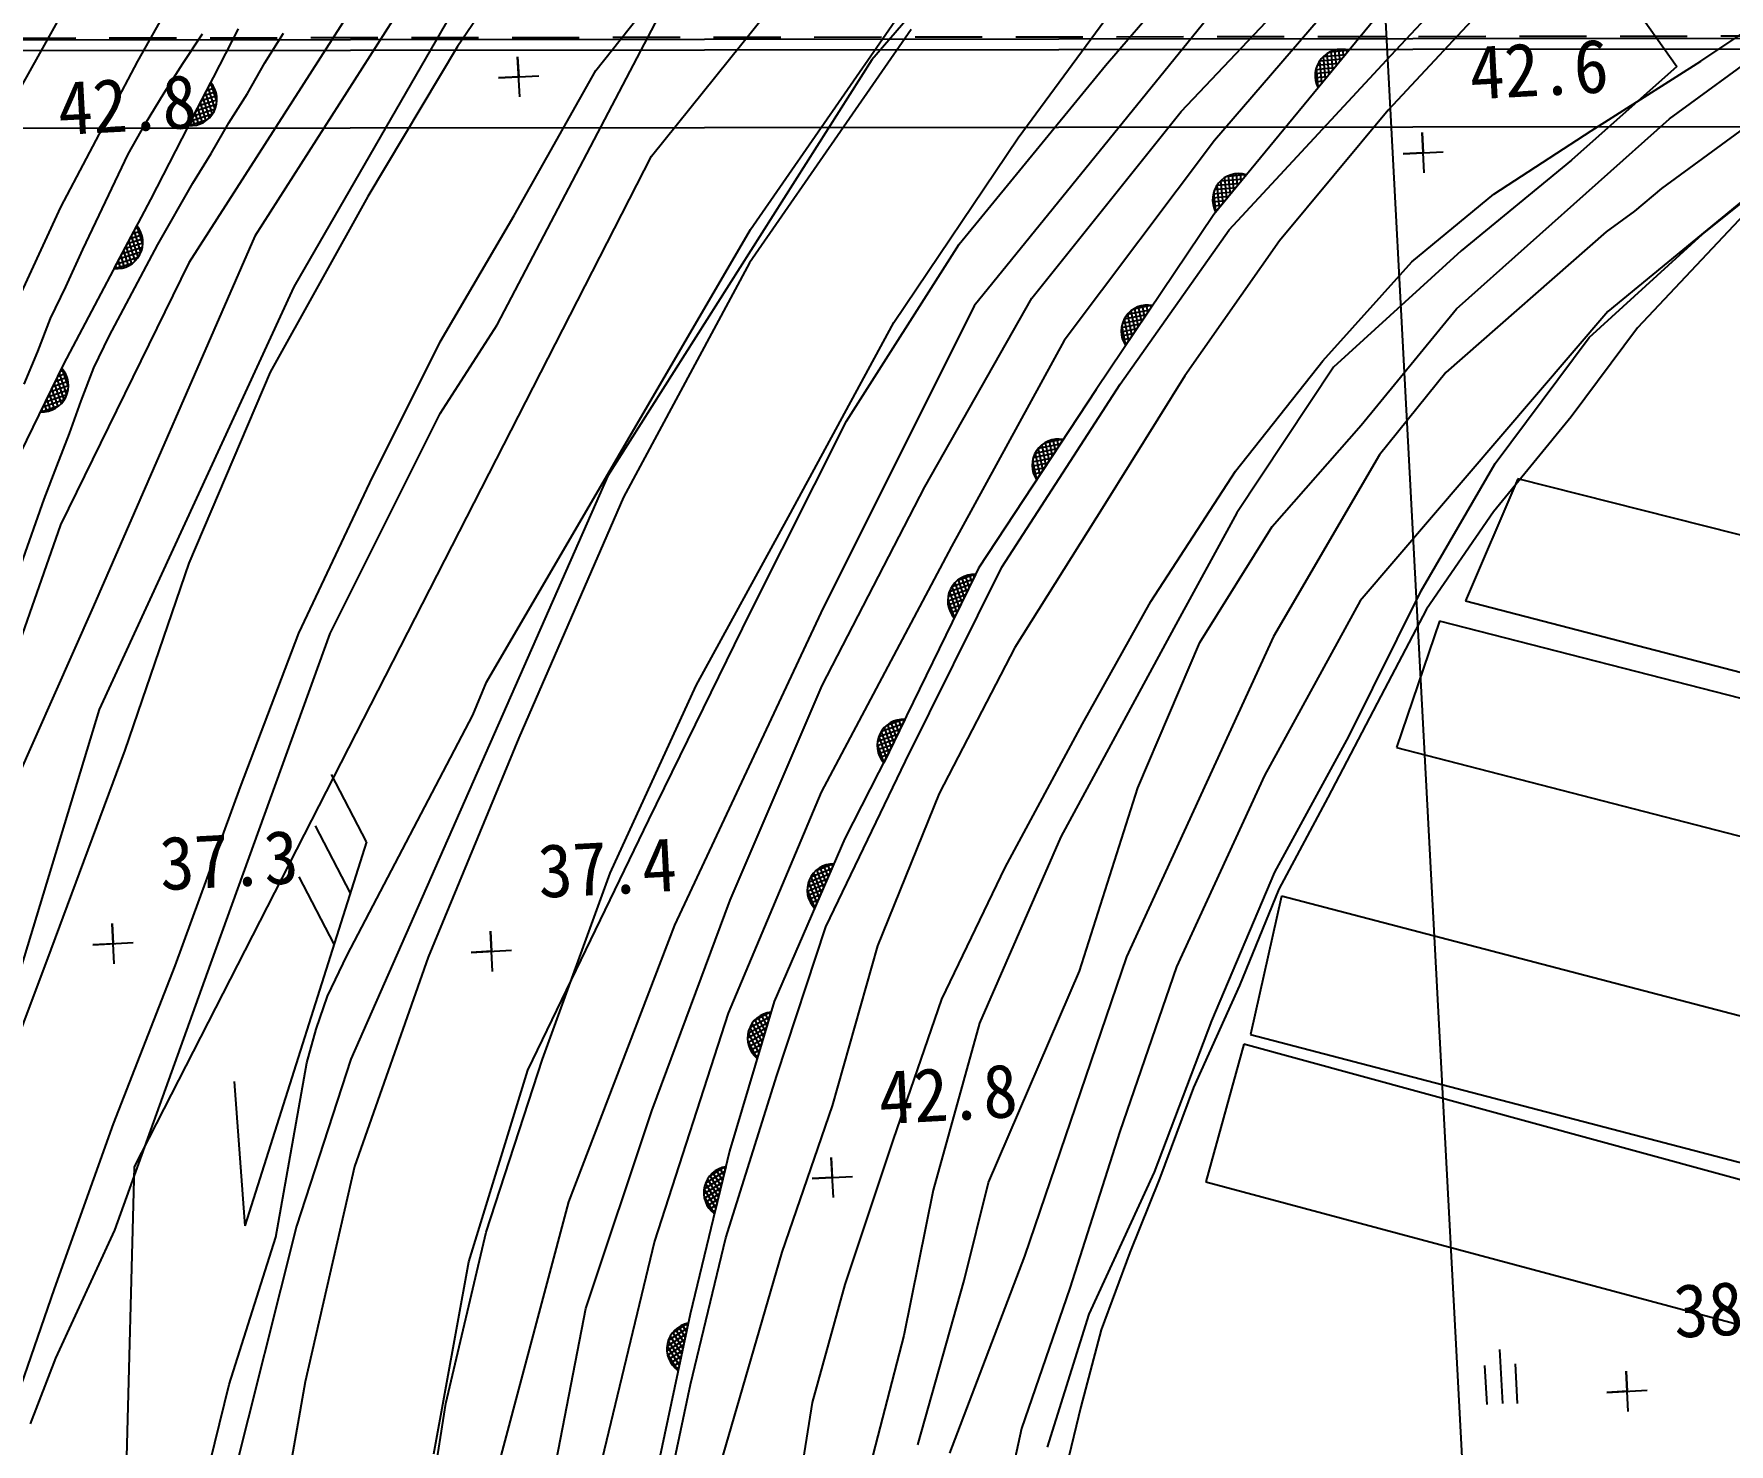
# Model space of a CAD drawing. Header units: millimetres. Extents: x 16742 to 17538, y 1103 to 1809.
# Drawn here: x 17303.5 to 17366.7, y 1414.9 to 1467.5 of the extents above; entities that cross this region are included whole.
import ezdxf
from ezdxf.xclip import XClip

# ---------------------------------------------------------------- set-up
doc = ezdxf.new("R2010")
doc.units = ezdxf.units.MM
doc.header["$LTSCALE"] = 10
doc.header["$MEASUREMENT"] = 0
doc.header["$XCLIPFRAME"] = 2
doc.linetypes.add('HIDDEN', pattern=[0.375, 0.25, -0.125])
doc.layers.add('TZ-BASE', color=253, linetype='Continuous')
doc.layers.add('TZ-CABL', color=4, linetype='Continuous')
doc.styles.get("Standard").update_dxf_attribs({"font": 'GulimChe.ttf'})

# ---------------------------------------------------------------- blocks, each defined once
blk = doc.blocks.new('JD-FHFGFGH4SFG5')
at = {"layer": 'TZ-BASE'}
for p, q in [((523.45, 133.44), (542.042, -216.42)), ((503.506, -10.488, 1.895), (562.802, 63.347, 1.895)), ((523.664, 7.03, 37), (511.71, -6.904, 37)), ((500.253, -0.545, 37.511), (496.281, -6.408, 37.511)), ((498.339, -1.214, 38.02), (490.18, -15.36, 38.02)), ((520.412, -7.117, 38.02), (525.747, -0.861, 38.02)), ((531.938, -1.226, 41.031), (524.47, -9.904, 41.031)), ((531.032, -6.746, 42.021), (536.717, -0.651, 42.021)), ((483.423, -1.82, 42.028), (479.006, -9.723, 42.028)), ((484.376, -6.953, 39.791), (487.538, -1.332, 39.791)), ((507.194, -13.217, 36.198), (514.694, -2.366, 36.198)), ((523.227, -8.826, 39.999), (529.371, -2.327, 39.999)), ((495.389, -3.039, 36.041), (488.736, -13.473, 36.041)), ((497.762, -16.774, 37), (504.986, -2.962, 37)), ((501.435, -7.305, 37.511), (505.021, -2.746, 37.511)), ((526.04, -3.089, 38.988), (515.516, -16.069, 38.988)), ((517.149, -9.813, 37.618), (522.409, -2.656, 37.618)), ((541.402, -9.097, 41.031), (549.378, -3.266, 41.031)), ((493.051, -3.895, 40), (486.274, -14.463, 40)), ((534.997, -4.413, 38.5), (530.931, -8.773, 38.5)), ((542.576, -6.947, 39.425), (546.572, -4.267, 39.425)), ((530.756, -4.991, 41.081), (524.437, -12.659, 41.081)), ((539.958, -4.713, 42.021), (541.679, -7.15, 42.021)), ((474.056, -6.16), (548.956, -6.091)), ((484.857, -12.101, 41.511), (488.122, -5.746, 41.511)), ((486.049, -7.035, 42), (486.785, -5.933, 42)), ((489.104, -7.014, 41), (489.797, -5.914, 41)), ((513.177, -5.776, 37.618), (507.152, -14.467, 37.618)), ((474.056, -6.56), (548.956, -6.491)), ((496.281, -6.408, 37.511), (492.946, -11.992, 37.511)), ((498.599, -8.283, 37.31), (498.519, -6.785, 37.31)), ((498.519, -6.785, 37.31), (498.559, -7.534, 37.31)), ((511.71, -6.904, 37), (501.875, -22.399, 37)), ((525.017, -13.241, 42.021), (531.032, -6.746, 42.021)), ((529.468, -6.554, 41.081), (528.323, -7.943, 41.081)), ((528.375, -6.944, 41.081), (529.213, -6.863, 41.081)), ((528.508, -6.785, 41.081), (528.589, -7.621, 41.081)), ((528.514, -6.78, 41.081), (529.348, -6.699, 41.081)), ((528.648, -6.673, 41.081), (528.724, -7.457, 41.081)), ((528.771, -6.604, 41.081), (529.422, -6.542, 41.081)), ((528.791, -6.595, 41.081), (528.859, -7.293, 41.081)), ((528.937, -6.544, 41.081), (528.993, -7.129, 41.081)), ((529.085, -6.517, 41.081), (529.128, -6.966, 41.081)), ((529.235, -6.513, 41.081), (529.263, -6.802, 41.081)), ((529.388, -6.534, 41.081), (529.398, -6.638, 41.081)), ((481.51, -12.39, 39.791), (484.376, -6.953, 39.791)), ((485.356, -8.134, 42), (486.049, -7.035, 42)), ((488.455, -8.156, 41), (489.104, -7.014, 41)), ((497.81, -7.574, 37.31), (499.308, -7.494, 37.31)), ((498.559, -7.534, 37.31), (497.81, -7.574, 37.31)), ((498.395, -12.706, 37.511), (501.435, -7.305, 37.511)), ((514.962, -13.764, 38.02), (520.412, -7.117, 38.02)), ((528.213, -7.412, 41.081), (528.808, -7.354, 41.081)), ((528.213, -7.562, 41.081), (528.673, -7.518, 41.081)), ((528.237, -7.259, 41.081), (528.943, -7.19, 41.081)), ((528.248, -7.215, 41.081), (528.317, -7.933, 41.081)), ((528.289, -7.103, 41.081), (529.078, -7.027, 41.081)), ((528.373, -6.947, 41.081), (528.454, -7.784, 41.081)), ((541.679, -7.15, 42.021), (537.754, -10.645, 42.021)), ((538.491, -9.543, 39.425), (542.576, -6.947, 39.425)), ((484.664, -9.277, 42), (485.356, -8.134, 42)), ((486.269, -9.353, 41.511), (487.092, -7.752, 41.511)), ((487.281, -8.1, 41.511), (486.84, -8.242, 41.511)), ((487.158, -8.923, 41.511), (486.901, -8.124, 41.511)), ((487.227, -7.96, 41.511), (486.937, -8.053, 41.511)), ((487.255, -8.736, 41.511), (486.998, -7.935, 41.511)), ((487.15, -7.827, 41.511), (487.034, -7.865, 41.511)), ((487.32, -8.447, 41.511), (487.099, -7.761, 41.511)), ((487.762, -9.255, 41), (488.455, -8.156, 41)), ((528.236, -7.711, 41.081), (528.538, -7.682, 41.081)), ((528.283, -7.857, 41.081), (528.404, -7.845, 41.081)), ((546.352, -7.848, 40), (541.105, -11.69, 40)), ((487.254, -8.739, 41.511), (486.452, -8.997, 41.511)), ((487.304, -8.565, 41.511), (486.549, -8.808, 41.511)), ((486.79, -9.25, 41.511), (486.61, -8.69, 41.511)), ((487.322, -8.402, 41.511), (486.646, -8.619, 41.511)), ((486.921, -9.169, 41.511), (486.707, -8.501, 41.511)), ((487.313, -8.248, 41.511), (486.743, -8.431, 41.511)), ((487.045, -9.062, 41.511), (486.804, -8.312, 41.511)), ((517.658, -15.779, 39.999), (523.227, -8.826, 39.999)), ((530.931, -8.773, 38.5), (526.882, -13.649, 38.5)), ((484.015, -10.419, 42), (484.664, -9.277, 42)), ((486.939, -9.155, 41.511), (486.316, -9.355, 41.511)), ((486.351, -9.356, 41.511), (486.319, -9.256, 41.511)), ((487.153, -8.929, 41.511), (486.355, -9.185, 41.511)), ((486.505, -9.343, 41.511), (486.416, -9.067, 41.511)), ((486.651, -9.307, 41.511), (486.513, -8.878, 41.511)), ((487.113, -10.397, 41), (487.762, -9.255, 41)), ((533.47, -16.175, 41.031), (541.402, -9.097, 41.031)), ((512.524, -16.69, 37.618), (517.149, -9.813, 37.618)), ((524.47, -9.904, 41.031), (518.865, -17.354, 41.031)), ((532.274, -11.112, 42.602), (532.195, -9.615, 42.602)), ((532.195, -9.615, 42.602), (532.235, -10.363, 42.602)), ((534.871, -11.907, 39.425), (538.491, -9.543, 39.425)), ((482.332, -13.963, 42), (484.015, -10.419, 42)), ((484.257, -48.146, 1.895), (503.506, -10.488, 1.895)), ((486.42, -11.497, 41), (487.113, -10.397, 41)), ((531.486, -10.403, 42.602), (532.983, -10.324, 42.602)), ((532.235, -10.363, 42.602), (531.486, -10.403, 42.602)), ((537.754, -10.645, 42.021), (533.653, -14.016, 42.021)), ((546.101, -10.526, 39.031), (539.113, -16.279, 39.031)), ((542.629, -13.402, 38.715), (546.607, -10.207, 38.715)), ((525.652, -11.184, 41.081), (524.507, -12.573, 41.081)), ((524.698, -11.41, 41.081), (525.532, -11.33, 41.081)), ((524.832, -11.303, 41.081), (524.908, -12.087, 41.081)), ((524.955, -11.235, 41.081), (525.606, -11.172, 41.081)), ((524.975, -11.225, 41.081), (525.043, -11.923, 41.081)), ((525.121, -11.174, 41.081), (525.178, -11.76, 41.081)), ((525.269, -11.147, 41.081), (525.313, -11.596, 41.081)), ((525.42, -11.144, 41.081), (525.447, -11.432, 41.081)), ((525.572, -11.164, 41.081), (525.582, -11.269, 41.081)), ((485.122, -13.78, 41), (486.42, -11.497, 41)), ((492.946, -11.992, 37.511), (489.3, -18.533, 37.511)), ((524.397, -12.042, 41.081), (524.992, -11.984, 41.081)), ((524.421, -11.889, 41.081), (525.127, -11.821, 41.081)), ((524.432, -11.846, 41.081), (524.502, -12.563, 41.081)), ((524.473, -11.733, 41.081), (525.262, -11.657, 41.081)), ((524.557, -11.577, 41.081), (524.638, -12.415, 41.081)), ((524.559, -11.574, 41.081), (525.397, -11.493, 41.081)), ((524.692, -11.415, 41.081), (524.773, -12.251, 41.081)), ((531.816, -14.424, 39.425), (534.871, -11.907, 39.425)), ((541.105, -11.69, 40), (540.102, -12.543, 40)), ((479.028, -17.772, 39.791), (481.51, -12.39, 39.791)), ((481.628, -18.241, 41.511), (484.857, -12.101, 41.511)), ((524.397, -12.193, 41.081), (524.858, -12.148, 41.081)), ((524.42, -12.341, 41.081), (524.723, -12.312, 41.081)), ((524.467, -12.487, 41.081), (524.588, -12.476, 41.081)), ((540.102, -12.543, 40), (539.053, -13.311, 40)), ((544.776, -12.035, 39.296), (540.21, -16.887, 39.296)), ((483.502, -14.677, 41.511), (484.34, -13.084, 41.511)), ((484.398, -13.16, 41.511), (484.281, -13.196, 41.511)), ((484.562, -13.781, 41.511), (484.348, -13.093, 41.511)), ((495.632, -17.408, 37.511), (498.395, -12.706, 37.511)), ((497.365, -30.089, 36.198), (507.194, -13.217, 36.198)), ((524.437, -12.659, 41.081), (520.058, -19.182, 41.081)), ((520.955, -18.979, 42.021), (525.017, -13.241, 42.021)), ((488.736, -13.473, 36.041), (482.718, -27.286, 36.041)), ((483.305, -17.199, 41), (485.122, -13.78, 41)), ((484.564, -13.736, 41.511), (483.886, -13.947, 41.511)), ((484.156, -14.499, 41.511), (483.948, -13.829, 41.511)), ((484.557, -13.582, 41.511), (483.985, -13.759, 41.511)), ((484.281, -14.393, 41.511), (484.047, -13.641, 41.511)), ((484.526, -13.434, 41.511), (484.084, -13.571, 41.511)), ((484.395, -14.255, 41.511), (484.146, -13.454, 41.511)), ((484.473, -13.293, 41.511), (484.183, -13.384, 41.511)), ((484.494, -14.069, 41.511), (484.245, -13.266, 41.511)), ((510.758, -20.367, 38.02), (514.962, -13.764, 38.02)), ((526.882, -13.649, 38.5), (523.355, -18.68, 38.5)), ((539.053, -13.311, 40), (533.08, -18.556, 40)), ((538.415, -17.251, 38.715), (542.629, -13.402, 38.715)), ((486.274, -14.463, 40), (481.492, -24.229, 40)), ((481.692, -15.362, 42), (482.332, -13.963, 42)), ((484.174, -14.486, 41.511), (483.55, -14.68, 41.511)), ((484.391, -14.262, 41.511), (483.59, -14.51, 41.511)), ((483.738, -14.669, 41.511), (483.652, -14.392, 41.511)), ((484.493, -14.073, 41.511), (483.689, -14.322, 41.511)), ((483.884, -14.635, 41.511), (483.751, -14.205, 41.511)), ((484.545, -13.899, 41.511), (483.788, -14.135, 41.511)), ((484.024, -14.578, 41.511), (483.85, -14.017, 41.511)), ((507.152, -14.467, 37.618), (502.463, -23.196, 37.618)), ((528.501, -18.113, 39.425), (531.816, -14.424, 39.425)), ((533.653, -14.016, 42.021), (528.897, -18.357, 42.021)), ((483.584, -14.681, 41.511), (483.553, -14.58, 41.511)), ((481.131, -16.544, 42), (481.692, -15.362, 42)), ((490.18, -15.36, 38.02), (482.937, -31.109, 38.02)), ((513.685, -22.805, 39.999), (517.658, -15.779, 39.999)), ((515.516, -16.069, 38.988), (509.802, -27.503, 38.988)), ((521.109, -16.549, 41.081), (521.935, -16.387, 41.081)), ((522.158, -16.054, 41.081), (521.155, -17.549, 41.081)), ((521.225, -16.378, 41.081), (521.388, -17.202, 41.081)), ((521.23, -16.372, 41.081), (522.053, -16.211, 41.081)), ((521.354, -16.253, 41.081), (521.506, -17.026, 41.081)), ((521.469, -16.173, 41.081), (522.111, -16.046, 41.081)), ((521.489, -16.161, 41.081), (521.624, -16.85, 41.081)), ((521.629, -16.096, 41.081), (521.742, -16.673, 41.081)), ((521.773, -16.055, 41.081), (521.86, -16.497, 41.081)), ((521.923, -16.037, 41.081), (521.979, -16.321, 41.081)), ((522.077, -16.042, 41.081), (522.097, -16.145, 41.081)), ((539.113, -16.279, 39.031), (529.889, -27.061, 39.031)), ((529.92, -20.517, 41.031), (533.47, -16.175, 41.031)), ((480.657, -17.765, 42), (481.131, -16.544, 42)), ((495.639, -20.077, 37), (497.762, -16.774, 37)), ((508.601, -23.929, 37.618), (512.524, -16.69, 37.618)), ((520.993, -17.031, 41.081), (521.58, -16.915, 41.081)), ((521.002, -16.876, 41.081), (521.698, -16.739, 41.081)), ((521.009, -16.832, 41.081), (521.148, -17.539, 41.081)), ((521.038, -16.716, 41.081), (521.816, -16.563, 41.081)), ((521.107, -16.552, 41.081), (521.269, -17.378, 41.081)), ((540.21, -16.887, 39.296), (537.743, -20.201, 39.296)), ((482.744, -18.381, 41), (483.305, -17.199, 41)), ((493.017, -22.665, 37.511), (495.632, -17.408, 37.511)), ((518.865, -17.354, 41.031), (514.67, -25.036, 41.031)), ((521.007, -17.181, 41.081), (521.462, -17.091, 41.081)), ((521.045, -17.326, 41.081), (521.343, -17.267, 41.081)), ((521.106, -17.467, 41.081), (521.225, -17.444, 41.081)), ((534.919, -21.936, 38.715), (538.415, -17.251, 38.715)), ((479.056, -23.496, 41.511), (481.628, -18.241, 41.511)), ((480.14, -18.988, 42), (480.657, -17.765, 42)), ((525.244, -22.23, 39.425), (528.501, -18.113, 39.425)), ((480.76, -20.013, 41.511), (481.551, -18.396, 41.511)), ((481.782, -18.887, 41.511), (481.216, -19.082, 41.511)), ((481.747, -18.741, 41.511), (481.309, -18.891, 41.511)), ((481.64, -19.566, 41.511), (481.368, -18.771, 41.511)), ((481.69, -18.602, 41.511), (481.402, -18.7, 41.511)), ((481.734, -19.377, 41.511), (481.461, -18.581, 41.511)), ((481.611, -18.47, 41.511), (481.496, -18.51, 41.511)), ((481.793, -19.087, 41.511), (481.559, -18.405, 41.511)), ((482.27, -19.602, 41), (482.744, -18.381, 41)), ((489.3, -18.533, 37.511), (486.277, -25.655, 37.511)), ((523.355, -18.68, 38.5), (520.339, -23.52, 38.5)), ((528.897, -18.357, 42.021), (525.298, -23.778, 42.021)), ((533.08, -18.556, 40), (530.604, -21.613, 40)), ((481.733, -19.38, 41.511), (480.936, -19.653, 41.511)), ((481.141, -19.96, 41.511), (480.995, -19.534, 41.511)), ((481.78, -19.205, 41.511), (481.03, -19.463, 41.511)), ((481.279, -19.899, 41.511), (481.088, -19.343, 41.511)), ((481.794, -19.042, 41.511), (481.123, -19.272, 41.511)), ((481.409, -19.816, 41.511), (481.181, -19.153, 41.511)), ((481.53, -19.707, 41.511), (481.274, -18.962, 41.511)), ((520.058, -19.182, 41.081), (515.684, -25.835, 41.081)), ((516.544, -25.805, 42.021), (520.955, -18.979, 42.021)), ((481.426, -19.802, 41.511), (480.807, -20.014, 41.511)), ((480.842, -20.014, 41.511), (480.808, -19.915, 41.511)), ((481.636, -19.572, 41.511), (480.843, -19.844, 41.511)), ((480.996, -19.998, 41.511), (480.902, -19.724, 41.511)), ((481.839, -20.822, 41), (482.27, -19.602, 41)), ((491.534, -28.27, 37), (495.639, -20.077, 37)), ((481.365, -22.043, 41), (481.839, -20.822, 41)), ((507.176, -27.509, 38.02), (510.758, -20.367, 38.02)), ((526.607, -24.292, 41.031), (529.92, -20.517, 41.031)), ((537.743, -20.201, 39.296), (534.853, -23.746, 39.296)), ((517.787, -21.553, 41.081), (518.612, -21.382, 41.081)), ((518.832, -21.048, 41.081), (517.843, -22.552, 41.081)), ((517.902, -21.381, 41.081), (518.072, -22.203, 41.081)), ((517.907, -21.375, 41.081), (518.728, -21.205, 41.081)), ((518.03, -21.254, 41.081), (518.189, -22.025, 41.081)), ((518.144, -21.173, 41.081), (518.785, -21.04, 41.081)), ((518.164, -21.161, 41.081), (518.305, -21.848, 41.081)), ((518.303, -21.095, 41.081), (518.422, -21.671, 41.081)), ((518.447, -21.052, 41.081), (518.539, -21.494, 41.081)), ((518.596, -21.032, 41.081), (518.655, -21.316, 41.081)), ((518.75, -21.036, 41.081), (518.772, -21.139, 41.081)), ((480.892, -23.265, 41), (481.365, -22.043, 41)), ((517.676, -22.035, 41.081), (518.262, -21.914, 41.081)), ((517.684, -21.881, 41.081), (518.379, -21.737, 41.081)), ((517.69, -21.836, 41.081), (517.836, -22.542, 41.081)), ((517.718, -21.72, 41.081), (518.495, -21.56, 41.081)), ((517.786, -21.556, 41.081), (517.956, -22.38, 41.081)), ((530.604, -21.613, 40), (526.664, -28.379, 40)), ((532.158, -26.681, 38.715), (534.919, -21.936, 38.715)), ((490.371, -28.267, 37.511), (493.017, -22.665, 37.511)), ((501.875, -22.399, 37), (492.302, -44.127, 37)), ((517.692, -22.185, 41.081), (518.145, -22.091, 41.081)), ((517.731, -22.33, 41.081), (518.029, -22.269, 41.081)), ((517.793, -22.471, 41.081), (517.912, -22.446, 41.081)), ((522.098, -27.075, 39.425), (525.244, -22.23, 39.425)), ((535.757, -22.509, 39.36), (533.807, -27.054, 39.36)), ((612.847, -42.034, 39.36), (535.757, -22.509, 39.36)), ((480.03, -25.704, 41), (480.892, -23.265, 41)), ((502.463, -23.196, 37.618), (498.557, -32.157, 37.618)), ((509.853, -30.214, 39.999), (513.685, -22.805, 39.999)), ((505.161, -30.205, 37.618), (508.601, -23.929, 37.618)), ((520.339, -23.52, 38.5), (517.036, -28.801, 38.5)), ((525.298, -23.778, 42.021), (522.951, -28.078, 42.021)), ((534.853, -23.746, 39.296), (532.354, -27.363, 39.296)), ((481.492, -24.229, 40), (478.948, -31.506, 40)), ((523.917, -28.604, 41.031), (526.607, -24.292, 41.031)), ((514.67, -25.036, 41.031), (509.823, -34.188, 41.031)), ((486.277, -25.655, 37.511), (483.894, -32.625, 37.511)), ((515.684, -25.835, 41.081), (512.27, -32.841, 41.081)), ((512.965, -33.032, 42.021), (516.544, -25.805, 42.021)), ((514.594, -26.713, 41.081), (515.39, -26.438, 41.081)), ((514.691, -26.521, 41.081), (515.483, -26.248, 41.081)), ((515.565, -26.079, 41.081), (514.777, -27.697, 41.081)), ((514.796, -26.386, 41.081), (515.053, -27.13, 41.081)), ((514.9, -26.29, 41.081), (515.518, -26.077, 41.081)), ((514.917, -26.276, 41.081), (515.146, -26.939, 41.081)), ((515.047, -26.193, 41.081), (515.239, -26.749, 41.081)), ((515.185, -26.132, 41.081), (515.332, -26.558, 41.081)), ((515.33, -26.093, 41.081), (515.425, -26.367, 41.081)), ((515.483, -26.077, 41.081), (515.518, -26.177, 41.081)), ((514.533, -27.051, 41.081), (515.204, -26.82, 41.081)), ((514.534, -27.006, 41.081), (514.769, -27.688, 41.081)), ((514.545, -27.205, 41.081), (515.111, -27.01, 41.081)), ((514.547, -26.888, 41.081), (515.297, -26.629, 41.081)), ((514.593, -26.716, 41.081), (514.867, -27.512, 41.081)), ((514.686, -26.527, 41.081), (514.96, -27.321, 41.081)), ((519.546, -31.641, 39.425), (522.098, -27.075, 39.425)), ((529.889, -27.061, 39.031), (526.328, -33.557, 39.031)), ((529.463, -32.113, 38.715), (532.158, -26.681, 38.715)), ((533.807, -27.054, 39.36), (611.652, -47.284, 39.36)), ((482.718, -27.286, 36.041), (478.167, -37.517, 36.041)), ((503.399, -35.217, 38.02), (507.176, -27.509, 38.02)), ((509.802, -27.503, 38.988), (504.353, -39.144, 38.988)), ((514.581, -27.352, 41.081), (515.018, -27.201, 41.081)), ((514.638, -27.491, 41.081), (514.925, -27.392, 41.081)), ((514.717, -27.622, 41.081), (514.832, -27.583, 41.081)), ((532.354, -27.363, 39.296), (530.659, -30.607, 39.296)), ((487.098, -40.563, 37), (491.534, -28.27, 37)), ((488.203, -33.982, 37.511), (490.371, -28.267, 37.511)), ((522.951, -28.078, 42.021), (518.745, -35.844, 42.021)), ((526.664, -28.379, 40), (521.183, -40.322, 40)), ((532.843, -27.819, 39.36), (531.242, -32.524, 39.36)), ((611.114, -47.905, 39.36), (532.843, -27.819, 39.36)), ((517.036, -28.801, 38.5), (514.212, -34.237, 38.5)), ((521.609, -34.022, 41.031), (523.917, -28.604, 41.031)), ((496.848, -31.313, 36.198), (497.365, -30.089, 36.198)), ((501.961, -37.204, 37.618), (505.161, -30.205, 37.618)), ((506.43, -38.211, 39.999), (509.853, -30.214, 39.999)), ((530.659, -30.607, 39.296), (528.681, -34.378, 39.296)), ((482.937, -31.109, 38.02), (478.96, -44.205, 38.02)), ((492.167, -40.258, 36.198), (496.848, -31.313, 36.198)), ((512.937, -31.472, 41.081), (512.148, -33.09, 41.081)), ((512.271, -31.684, 41.081), (512.89, -31.47, 41.081)), ((512.556, -31.526, 41.081), (512.703, -31.952, 41.081)), ((512.702, -31.487, 41.081), (512.796, -31.761, 41.081)), ((512.855, -31.471, 41.081), (512.889, -31.57, 41.081)), ((498.557, -32.157, 37.618), (495.182, -40.325, 37.618)), ((511.919, -32.281, 41.081), (512.669, -32.023, 41.081)), ((511.964, -32.11, 41.081), (512.238, -32.905, 41.081)), ((511.966, -32.106, 41.081), (512.761, -31.832, 41.081)), ((512.058, -31.921, 41.081), (512.331, -32.714, 41.081)), ((512.062, -31.914, 41.081), (512.854, -31.641, 41.081)), ((512.168, -31.779, 41.081), (512.424, -32.524, 41.081)), ((512.289, -31.67, 41.081), (512.517, -32.333, 41.081)), ((512.419, -31.586, 41.081), (512.61, -32.142, 41.081)), ((516.676, -36.992, 39.425), (519.546, -31.641, 39.425)), ((526.712, -37.159, 38.715), (529.463, -32.113, 38.715)), ((483.894, -32.625, 37.511), (481.139, -40.039, 37.511)), ((511.905, -32.445, 41.081), (512.576, -32.213, 41.081)), ((511.906, -32.4, 41.081), (512.141, -33.081, 41.081)), ((511.917, -32.599, 41.081), (512.483, -32.404, 41.081)), ((511.952, -32.746, 41.081), (512.39, -32.595, 41.081)), ((512.009, -32.885, 41.081), (512.297, -32.785, 41.081)), ((531.242, -32.524, 39.36), (610.083, -52.892, 39.36)), ((509.995, -39.206, 42.021), (512.965, -33.032, 42.021)), ((512.27, -32.841, 41.081), (510.698, -35.909, 41.081)), ((512.089, -33.016, 41.081), (512.204, -32.976, 41.081)), ((485.767, -40.653, 37.511), (488.203, -33.982, 37.511)), ((492.896, -36.039), (491.593, -33.529)), ((519.437, -40.857, 41.031), (521.609, -34.022, 41.031)), ((526.328, -33.557, 39.031), (523.047, -40.688, 39.031)), ((509.823, -34.188, 41.031), (506.36, -42.419, 41.031)), ((514.212, -34.237, 38.5), (511.913, -39.914, 38.5)), ((528.681, -34.378, 39.296), (526.863, -37.8, 39.296)), ((498.902, -44.543, 38.02), (503.399, -35.217, 38.02)), ((492.292, -37.946), (490.989, -35.435)), ((510.698, -35.909, 41.081), (508.068, -41.985, 41.081)), ((518.745, -35.844, 42.021), (515.716, -42.794, 42.021)), ((492.896, -36.039), (488.366, -50.339)), ((499.448, -44.136, 37.618), (501.961, -37.204, 37.618)), ((509.347, -37.532, 41.081), (510.13, -37.222, 41.081)), ((509.435, -37.335, 41.081), (510.214, -37.027, 41.081)), ((509.534, -37.196, 41.081), (509.824, -37.928, 41.081)), ((510.289, -36.854, 41.081), (509.574, -38.506, 41.081)), ((509.633, -37.096, 41.081), (510.242, -36.855, 41.081)), ((509.65, -37.081, 41.081), (509.908, -37.733, 41.081)), ((509.776, -36.992, 41.081), (509.993, -37.538, 41.081)), ((509.911, -36.925, 41.081), (510.077, -37.344, 41.081)), ((510.054, -36.88, 41.081), (510.161, -37.149, 41.081)), ((510.207, -36.857, 41.081), (510.245, -36.954, 41.081)), ((514.307, -41.896, 39.425), (516.676, -36.992, 39.425)), ((524.365, -42.708, 38.715), (526.712, -37.159, 38.715)), ((491.688, -39.852), (490.385, -37.342)), ((509.3, -37.828, 41.081), (509.566, -38.498, 41.081)), ((509.301, -37.872, 41.081), (509.961, -37.611, 41.081)), ((509.308, -37.708, 41.081), (510.046, -37.416, 41.081)), ((509.321, -38.026, 41.081), (509.877, -37.806, 41.081)), ((509.346, -37.535, 41.081), (509.656, -38.317, 41.081)), ((509.431, -37.342, 41.081), (509.74, -38.123, 41.081)), ((526.863, -37.8, 39.296), (525.395, -41.381, 39.296)), ((503.518, -46.061, 39.999), (506.43, -38.211, 39.999)), ((509.362, -38.171, 41.081), (509.793, -38, 41.081)), ((509.426, -38.307, 41.081), (509.709, -38.195, 41.081)), ((509.511, -38.434, 41.081), (509.624, -38.39, 41.081)), ((526.958, -38.054, 39.188), (525.804, -43.217, 39.188)), ((600.161, -57.241, 39.188), (526.958, -38.054, 39.188)), ((483.496, -40.578, 37.31), (483.417, -39.081, 37.31)), ((483.417, -39.081, 37.31), (483.456, -39.83, 37.31)), ((497.583, -40.862, 37.353), (497.503, -39.364, 37.353)), ((497.503, -39.364, 37.353), (497.543, -40.113, 37.353)), ((504.353, -39.144, 38.988), (500.408, -49.441, 38.988)), ((508.164, -44.736, 42.021), (509.995, -39.206, 42.021)), ((481.139, -40.039, 37.511), (478.54, -46.975, 37.511)), ((482.707, -39.869, 37.31), (484.205, -39.79, 37.31)), ((483.456, -39.83, 37.31), (482.707, -39.869, 37.31)), ((491.445, -41.789, 36.198), (492.167, -40.258, 36.198)), ((495.182, -40.325, 37.618), (492.441, -48.126, 37.618)), ((496.794, -40.153, 37.353), (498.292, -40.073, 37.353)), ((497.543, -40.113, 37.353), (496.794, -40.153, 37.353)), ((511.913, -39.914, 38.5), (510.227, -45.87, 38.5)), ((521.183, -40.322, 40), (517.396, -51.474, 40)), ((483.475, -46.544, 37.511), (485.767, -40.653, 37.511)), ((483.527, -50.503, 37), (487.098, -40.563, 37)), ((516.052, -48.723, 41.031), (519.437, -40.857, 41.031)), ((523.047, -40.688, 39.031), (520.936, -46.831, 39.031)), ((525.395, -41.381, 39.296), (523.677, -45.186, 39.296)), ((491.014, -43.01, 36.198), (491.445, -41.789, 36.198)), ((508.068, -41.985, 41.081), (506.411, -47.552, 41.081)), ((512.509, -47.125, 39.425), (514.307, -41.896, 39.425)), ((506.36, -42.419, 41.031), (503.618, -50.91, 41.031)), ((507.097, -43.162, 41.081), (507.837, -42.761, 41.081)), ((507.161, -42.957, 41.081), (507.898, -42.558, 41.081)), ((507.243, -42.806, 41.081), (507.618, -43.499, 41.081)), ((507.329, -42.695, 41.081), (507.905, -42.383, 41.081)), ((507.344, -42.678, 41.081), (507.678, -43.295, 41.081)), ((507.952, -42.377, 41.081), (507.438, -44.103, 41.081)), ((507.459, -42.575, 41.081), (507.739, -43.092, 41.081)), ((507.585, -42.492, 41.081), (507.799, -42.889, 41.081)), ((507.722, -42.43, 41.081), (507.86, -42.685, 41.081)), ((507.87, -42.389, 41.081), (507.92, -42.482, 41.081)), ((515.716, -42.794, 42.021), (513.996, -49.01, 42.021)), ((522.237, -48.335, 38.715), (524.365, -42.708, 38.715)), ((490.671, -44.27, 36.198), (491.014, -43.01, 36.198)), ((507.079, -43.342, 41.081), (507.777, -42.964, 41.081)), ((507.086, -43.461, 41.081), (507.429, -44.095, 41.081)), ((507.092, -43.506, 41.081), (507.716, -43.168, 41.081)), ((507.096, -43.165, 41.081), (507.497, -43.905, 41.081)), ((507.13, -43.656, 41.081), (507.656, -43.371, 41.081)), ((507.158, -42.964, 41.081), (507.557, -43.702, 41.081)), ((525.804, -43.217, 39.188), (598.875, -62.322, 39.188)), ((492.302, -44.127, 37), (490.28, -50.353, 37)), ((497.348, -50.58, 37.618), (499.448, -44.136, 37.618)), ((507.188, -43.795, 41.081), (507.595, -43.574, 41.081)), ((507.267, -43.922, 41.081), (507.535, -43.778, 41.081)), ((507.367, -44.039, 41.081), (507.474, -43.981, 41.081)), ((525.558, -43.57, 39.145), (524.144, -48.699, 39.145)), ((577.843, -57.89, 39.145), (525.558, -43.57, 39.145)), ((489.52, -50.767, 36.198), (490.671, -44.27, 36.198)), ((496.698, -51.679, 38.02), (498.902, -44.543, 38.02)), ((506.266, -50.786, 42.021), (508.164, -44.736, 42.021)), ((487.969, -44.968), (488.366, -50.339)), ((523.677, -45.186, 39.296), (522.418, -48.587, 39.296)), ((501.063, -53.421, 39.999), (503.518, -46.061, 39.999)), ((510.227, -45.87, 38.5), (508.351, -51.316, 38.5)), ((481.279, -52.69, 37.511), (483.475, -46.544, 37.511)), ((510.717, -52.525, 39.425), (512.509, -47.125, 39.425)), ((520.936, -46.831, 39.031), (519.073, -52.664, 39.031)), ((506.411, -47.552, 41.081), (504.945, -53.63, 41.081)), ((510.274, -49.287, 42.752), (510.194, -47.789, 42.752)), ((510.194, -47.789, 42.752), (510.234, -48.538, 42.752)), ((483.324, -82.773, 1.895), (484.257, -48.146, 1.895)), ((492.441, -48.126, 37.618), (490.612, -56.153, 37.618)), ((505.458, -48.964, 41.081), (506.177, -48.525, 41.081)), ((505.511, -48.756, 41.081), (506.226, -48.319, 41.081)), ((505.666, -48.486, 41.081), (506.224, -48.145, 41.081)), ((505.68, -48.469, 41.081), (506.046, -49.067, 41.081)), ((505.789, -48.359, 41.081), (506.096, -48.861, 41.081)), ((506.271, -48.136, 41.081), (505.848, -49.886, 41.081)), ((505.91, -48.27, 41.081), (506.145, -48.655, 41.081)), ((506.044, -48.201, 41.081), (506.195, -48.449, 41.081)), ((506.19, -48.153, 41.081), (506.245, -48.242, 41.081)), ((509.485, -48.578, 42.752), (510.983, -48.499, 42.752)), ((510.234, -48.538, 42.752), (509.485, -48.578, 42.752)), ((519.796, -53.629, 38.715), (522.237, -48.335, 38.715)), ((522.418, -48.587, 39.296), (521.309, -51.338, 39.296)), ((505.45, -49.145, 41.081), (506.127, -48.732, 41.081)), ((505.458, -48.968, 41.081), (505.897, -49.686, 41.081)), ((505.472, -49.308, 41.081), (506.077, -48.938, 41.081)), ((505.509, -48.763, 41.081), (505.946, -49.48, 41.081)), ((505.517, -49.456, 41.081), (506.027, -49.144, 41.081)), ((505.585, -48.602, 41.081), (505.996, -49.273, 41.081)), ((513.996, -49.01, 42.021), (512.893, -54.429, 42.021)), ((515.146, -52.371, 41.031), (516.052, -48.723, 41.031)), ((524.144, -48.699, 39.145), (576.549, -62.756, 39.145)), ((500.408, -49.441, 38.988), (497.897, -58.912, 38.988)), ((505.463, -49.264, 41.081), (505.839, -49.879, 41.081)), ((505.583, -49.592, 41.081), (505.978, -49.35, 41.081)), ((505.668, -49.715, 41.081), (505.928, -49.557, 41.081)), ((505.774, -49.826, 41.081), (505.878, -49.763, 41.081)), ((490.28, -50.353, 37), (484.574, -73.109, 37)), ((481.326, -55.272, 37), (483.527, -50.503, 37)), ((487.774, -56.252, 36.198), (489.52, -50.767, 36.198)), ((495.849, -56.961, 37.618), (497.348, -50.58, 37.618)), ((503.618, -50.91, 41.031), (501.585, -59.373, 41.031)), ((504.95, -56.256, 42.021), (506.266, -50.786, 42.021)), ((495.397, -58.827, 38.02), (496.698, -51.679, 38.02)), ((508.351, -51.316, 38.5), (506.161, -58.883, 38.5)), ((517.396, -51.474, 40), (514.595, -58.804, 40)), ((521.309, -51.338, 39.296), (520.247, -54.216, 39.296)), ((513.422, -58.5, 41.031), (515.146, -52.371, 41.031)), ((479.284, -58.442, 37.511), (481.279, -52.69, 37.511)), ((509.493, -56.915, 39.425), (510.717, -52.525, 39.425)), ((519.073, -52.664, 39.031), (517.275, -57.892, 39.031)), ((499.675, -60.529, 39.999), (501.063, -53.421, 39.999)), ((504.945, -53.63, 41.081), (503.65, -59.702, 41.081)), ((518.247, -58.59, 38.715), (519.796, -53.629, 38.715)), ((504.129, -54.611, 41.081), (504.833, -54.155, 41.081)), ((504.277, -54.337, 41.081), (504.826, -53.981, 41.081)), ((504.396, -54.207, 41.081), (504.716, -54.7, 41.081)), ((504.872, -53.971, 41.081), (504.496, -55.731, 41.081)), ((504.515, -54.114, 41.081), (504.761, -54.493, 41.081)), ((504.647, -54.042, 41.081), (504.805, -54.285, 41.081)), ((504.792, -53.989, 41.081), (504.849, -54.078, 41.081)), ((520.247, -54.216, 39.296), (519.486, -57.084, 39.296)), ((504.079, -55.001, 41.081), (504.744, -54.57, 41.081)), ((504.082, -54.82, 41.081), (504.788, -54.362, 41.081)), ((504.082, -54.824, 41.081), (504.539, -55.53, 41.081)), ((504.104, -55.163, 41.081), (504.7, -54.777, 41.081)), ((504.127, -54.618, 41.081), (504.584, -55.322, 41.081)), ((504.199, -54.454, 41.081), (504.628, -55.115, 41.081)), ((504.291, -54.319, 41.081), (504.672, -54.908, 41.081)), ((512.893, -54.429, 42.021), (511.414, -60.163, 42.021)), ((480.378, -57.715, 37), (481.326, -55.272, 37)), ((504.095, -55.12, 41.081), (504.487, -55.725, 41.081)), ((504.154, -55.31, 41.081), (504.656, -54.985, 41.081)), ((504.223, -55.444, 41.081), (504.611, -55.192, 41.081)), ((504.312, -55.565, 41.081), (504.567, -55.4, 41.081)), ((535.08, -54.951, 39.081), (535.187, -56.961, 39.081)), ((535.752, -56.953, 39.081), (535.674, -55.485, 39.081)), ((490.612, -56.153, 37.618), (489.353, -63.257, 37.618)), ((504.421, -55.673, 41.081), (504.523, -55.607, 41.081)), ((534.524, -55.546, 39.081), (534.601, -56.992, 39.081)), ((539.867, -57.252, 38.472), (539.787, -55.755, 38.472)), ((539.787, -55.755, 38.472), (539.827, -56.503, 38.472)), ((486.794, -60.247, 36.198), (487.774, -56.252, 36.198)), ((503.916, -61.156, 42.021), (504.95, -56.256, 42.021)), ((539.078, -56.543, 38.472), (540.576, -56.464, 38.472)), ((539.827, -56.503, 38.472), (539.078, -56.543, 38.472)), ((494.824, -63.367, 37.618), (495.849, -56.961, 37.618)), ((508.823, -61.157, 39.425), (509.493, -56.915, 39.425)), ((519.486, -57.084, 39.296), (518.96, -59.297, 39.296)), ((517.275, -57.892, 39.031), (516.422, -61.796, 39.031))]:
    blk.add_line(p, q, dxfattribs=at)
at = {"layer": 'TZ-BASE', "ltscale": 10}
blk.add_line((444.974, -9.481), (574.957, -9.358), dxfattribs=at)
at = {"layer": 'TZ-BASE'}
for centre, start, end in [((529.185, -7.487, 41.081), 73.12742, 207.88769), ((486.347, -8.381, 41.511), 265.42811, 40.18839), ((525.369, -12.117, 41.081), 73.12742, 207.88769), ((483.59, -13.706, 41.511), 264.87186, 39.63213), ((521.968, -17.011, 41.081), 78.75083, 213.5111), ((480.819, -19.04, 41.511), 266.54426, 41.30453), ((518.65, -22.006, 41.081), 79.295, 214.05527), ((515.508, -27.052, 41.081), 86.63727, 221.39754), ((512.88, -32.445, 41.081), 86.63727, 221.39754), ((510.275, -37.829, 41.081), 89.21743, 223.9777), ((508.054, -43.347, 41.081), 96.04761, 230.80788), ((506.424, -49.099, 41.081), 99.05043, 233.8107), ((505.051, -54.929, 41.081), 100.5805, 235.34077)]:
    blk.add_arc(centre, 0.975, start, end, dxfattribs=at)
for s, p in [('42.6', (534.017, -8.38, 42.75)), ('42.8', (481.454, -9.706, 42.28)), ('37.3', (485.239, -37.846, 42.75)), ('37.4', (499.326, -38.13, 42.75)), ('42.8', (512.017, -46.555, 42.75)), ('38.5', (541.61, -54.52, 42.75))]:
    blk.add_text(s, height=2, rotation=3.042, dxfattribs=at).set_placement(p)

msp = doc.modelspace()

# ---------------------------------------------------------------- linework, layer by layer
at = {"layer": 'TZ-CABL', "linetype": 'HIDDEN'}
msp.add_lwpolyline([(17238.853, 1467.245), (17430.172, 1467.471)], dxfattribs=at)

# ---------------------------------------------------------------- block references
at = {"layer": 'TZ-BASE'}
ref = msp.add_blockref('JD-FHFGFGH4SFG5', (16823.038, 1473.41), dxfattribs=at)
XClip(ref).set_block_clipping_path([(699.9307166184, 75.6476090799), (-0.0689872699, 75.0037604044), (0.0689872699, -75.0037604044), (700.0686841918, -74.3523274699)])

doc.saveas('drawing.dxf')
